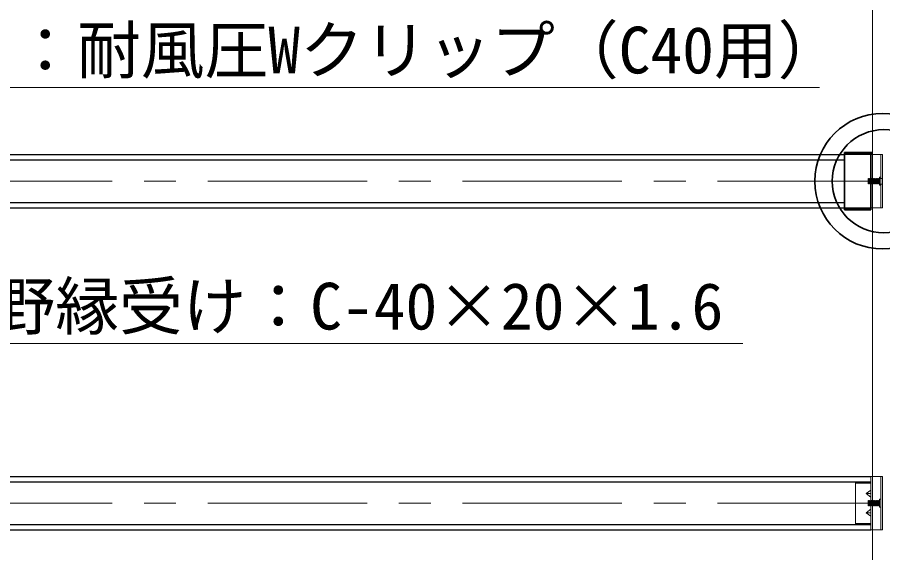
# Model space of a CAD drawing. Units: millimetres at full size, sheet at 1:30; details may follow other scales. Extents: x -5796 to 5910, y -4184 to 4114.
# Drawn here: x -4581 to -3766, y 1119 to 1623 of the extents above; entities that cross this region are included whole.
import ezdxf
from ezdxf.enums import TextEntityAlignment as Align

# ---------------------------------------------------------------- set-up
doc = ezdxf.new("R2010")
doc.units = ezdxf.units.MM
doc.header["$LTSCALE"] = 30
doc.linetypes.add('CHAIN1', pattern=[8, 5, -1, 1, -1])
doc.linetypes.add('DASHED1', pattern=[1.8, 1.2, -0.6])
for name, color, linetype, lineweight in [('4-0_中心線', 4, 'CHAIN1', 9), ('4-2_野縁受け', 3, 'Continuous', 18), ('4-3_野縁', 2, 'Continuous', 25), ('4-6_文字', 7, 'Continuous', 18), ('4-7_金具', 6, 'Continuous', 35), ('4-A_クリップ', 7, 'Continuous', 18), ('4-B_ビス', 3, 'Continuous', 18)]:
    doc.layers.add(name, color=color, linetype=linetype, lineweight=lineweight)
doc.styles.add('ＭＳ ゴシック', font='')
doc.styles.get('ＭＳ ゴシック').set_extended_font_data('MS Gothic')

msp = doc.modelspace()

# ---------------------------------------------------------------- linework, layer by layer
at = {"layer": '4-0_中心線'}
for p, q in [((-5121.78, 1468.81), (-2580.78, 1468.81)), ((-5121.78, 1165.81), (-2580.78, 1165.81))]:
    msp.add_line(p, q, dxfattribs=at)
at = {"layer": '4-2_野縁受け'}
for p, q in [((-3775.78, 1493.81), (-3775.78, 1746.81)), ((-3775.78, 1190.81), (-3775.78, 1443.81)), ((-3775.78, 1038.31), (-3775.78, 1140.81))]:
    msp.add_line(p, q, dxfattribs=at)
at = {"layer": '4-3_野縁'}
for p, q in [((-4654.18, 1493.81), (-3802.28, 1493.81)), ((-4654.18, 1488.81), (-3802.28, 1488.81)), ((-4654.18, 1448.81), (-3802.28, 1448.81)), ((-4654.18, 1443.81), (-3802.28, 1443.81)), ((-4654.18, 1190.81), (-3777.38, 1190.81)), ((-4654.18, 1185.81), (-3777.38, 1185.81)), ((-4654.18, 1145.81), (-3777.38, 1145.81)), ((-4654.18, 1140.81), (-3777.38, 1140.81))]:
    msp.add_line(p, q, dxfattribs=at)
at = {"layer": '4-6_文字'}
for p, q in [((-4592.35, 1557.04), (-3825.9, 1557.04)), ((-4633.19, 1316.02), (-3897.99, 1316.02))]:
    msp.add_line(p, q, dxfattribs=at)
at = {"layer": '4-7_金具'}
for p, q in [((-3802.28, 1441.73), (-3802.28, 1495.86)), ((-3775.78, 1495.86), (-3802.28, 1495.86)), ((-3777.28, 1471.01), (-3777.28, 1495.86)), ((-3775.78, 1494.26), (-3777.28, 1494.26)), ((-3777.28, 1441.73), (-3777.28, 1466.71)), ((-3777.28, 1441.73), (-3802.28, 1441.73))]:
    msp.add_line(p, q, dxfattribs=at)
at = {"layer": '4-7_金具', "linetype": 'DASHED1'}
for p, q in [((-3777.28, 1494.26), (-3802.28, 1494.26)), ((-3777.28, 1443.33), (-3802.28, 1443.33))]:
    msp.add_line(p, q, dxfattribs=at)
at = {"layer": '4-7_金具'}
for centre, radius in [((-3766.33, 1468.81), 63.79), ((-3765.24, 1468.81), 48.52)]:
    msp.add_circle(centre, radius, dxfattribs=at)
at = {"layer": '4-A_クリップ'}
for p, q in [((-3777.28, 1493.81), (-3766.38, 1493.81)), ((-3767.98, 1493.81), (-3767.98, 1443.81)), ((-3766.38, 1493.81), (-3766.38, 1443.81)), ((-3769.18, 1472.61), (-3767.98, 1472.61)), ((-3769.18, 1472.61), (-3769.18, 1465.01)), ((-3769.18, 1465.01), (-3767.98, 1465.01)), ((-3777.28, 1443.81), (-3766.38, 1443.81)), ((-3777.38, 1190.81), (-3766.38, 1190.81)), ((-3777.38, 1190.81), (-3777.38, 1167.91)), ((-3767.98, 1140.81), (-3767.98, 1190.81)), ((-3766.38, 1140.81), (-3766.38, 1190.81)), ((-3791.78, 1185.81), (-3791.78, 1165.81)), ((-3791.78, 1184.81), (-3778.38, 1184.81)), ((-3778.38, 1185.81), (-3778.38, 1184.81)), ((-3778.38, 1184.81), (-3777.38, 1184.81)), ((-3781.86, 1174.81), (-3777.38, 1178.06)), ((-3781.86, 1174.81), (-3777.38, 1171.56)), ((-3781.86, 1174.81), (-3777.38, 1174.81)), ((-3791.78, 1145.81), (-3791.78, 1165.81)), ((-3769.18, 1169.61), (-3767.98, 1169.61)), ((-3769.18, 1162.01), (-3769.18, 1169.61)), ((-3781.86, 1156.81), (-3777.38, 1160.06)), ((-3777.38, 1140.81), (-3777.38, 1163.71)), ((-3769.18, 1162.01), (-3767.98, 1162.01)), ((-3781.86, 1156.81), (-3777.38, 1153.56)), ((-3781.86, 1156.81), (-3777.38, 1156.81)), ((-3791.78, 1146.81), (-3778.38, 1146.81)), ((-3778.38, 1146.81), (-3777.38, 1146.81)), ((-3778.38, 1145.81), (-3778.38, 1146.81)), ((-3777.38, 1140.81), (-3766.38, 1140.81))]:
    msp.add_line(p, q, dxfattribs=at)
at = {"layer": '4-A_クリップ', "linetype": 'DASHED1'}
for p, q in [((-3775.78, 1493.81), (-3775.78, 1470.91)), ((-3769.18, 1471.46), (-3766.38, 1471.46)), ((-3775.78, 1466.51), (-3775.78, 1443.81)), ((-3769.18, 1466.16), (-3766.38, 1466.16)), ((-3775.78, 1190.81), (-3775.78, 1167.91)), ((-3775.78, 1163.51), (-3775.78, 1140.81))]:
    msp.add_line(p, q, dxfattribs=at)
at = {"layer": '4-B_ビス'}
for p, q in [((-3780.08, 1470.91), (-3779.78, 1471.21)), ((-3780.08, 1470.91), (-3779.78, 1466.71)), ((-3780.08, 1470.91), (-3780.08, 1466.71)), ((-3779.78, 1471.21), (-3779.48, 1470.91)), ((-3779.48, 1470.91), (-3779.18, 1466.71)), ((-3779.18, 1470.91), (-3778.88, 1466.71)), ((-3778.58, 1470.91), (-3778.28, 1466.71)), ((-3778.28, 1470.91), (-3777.98, 1466.71)), ((-3777.68, 1470.91), (-3777.38, 1466.71)), ((-3777.38, 1470.91), (-3777.08, 1466.71)), ((-3776.78, 1470.91), (-3776.48, 1466.71)), ((-3776.78, 1470.91), (-3776.48, 1470.91)), ((-3776.48, 1470.91), (-3776.18, 1471.21)), ((-3776.48, 1470.91), (-3776.18, 1466.71)), ((-3776.18, 1471.21), (-3775.88, 1470.91)), ((-3775.88, 1470.91), (-3775.58, 1466.71)), ((-3775.58, 1470.91), (-3775.28, 1466.71)), ((-3774.98, 1470.91), (-3774.68, 1466.71)), ((-3774.68, 1470.91), (-3774.38, 1466.71)), ((-3774.08, 1470.91), (-3773.78, 1466.71)), ((-3773.78, 1470.91), (-3773.48, 1466.71)), ((-3773.18, 1470.91), (-3772.88, 1466.71)), ((-3772.88, 1470.91), (-3772.58, 1466.71)), ((-3772.28, 1470.91), (-3771.98, 1466.71)), ((-3771.98, 1470.91), (-3771.68, 1466.71)), ((-3771.38, 1470.91), (-3771.08, 1466.71)), ((-3771.08, 1470.91), (-3770.78, 1466.71)), ((-3770.48, 1470.91), (-3770.18, 1466.71)), ((-3770.48, 1470.91), (-3770.18, 1470.91)), ((-3770.18, 1470.91), (-3769.88, 1471.21)), ((-3770.18, 1470.91), (-3769.88, 1466.71)), ((-3769.88, 1471.21), (-3769.58, 1470.91)), ((-3769.58, 1470.91), (-3769.28, 1466.71)), ((-3769.58, 1470.91), (-3769.28, 1470.91)), ((-3769.28, 1470.91), (-3769.18, 1471.01)), ((-3769.28, 1470.91), (-3769.18, 1469.51)), ((-3779.78, 1466.71), (-3780.08, 1466.71)), ((-3779.78, 1466.71), (-3779.48, 1466.41)), ((-3779.48, 1466.41), (-3779.18, 1466.71)), ((-3770.18, 1466.71), (-3769.88, 1466.71)), ((-3769.28, 1466.71), (-3769.18, 1466.71)), ((-3780.08, 1167.91), (-3779.78, 1168.21)), ((-3780.08, 1167.91), (-3779.78, 1163.71)), ((-3780.08, 1167.91), (-3780.08, 1163.71)), ((-3779.78, 1168.21), (-3779.48, 1167.91)), ((-3779.48, 1167.91), (-3779.18, 1163.71)), ((-3779.18, 1167.91), (-3778.88, 1163.71)), ((-3778.58, 1167.91), (-3778.28, 1163.71)), ((-3778.28, 1167.91), (-3777.98, 1163.71)), ((-3777.68, 1167.91), (-3777.38, 1163.71)), ((-3777.38, 1167.91), (-3777.08, 1163.71)), ((-3776.78, 1167.91), (-3776.48, 1163.71)), ((-3776.78, 1167.91), (-3776.48, 1167.91)), ((-3776.48, 1167.91), (-3776.18, 1168.21)), ((-3776.48, 1167.91), (-3776.18, 1163.71)), ((-3776.18, 1168.21), (-3775.88, 1167.91)), ((-3775.88, 1167.91), (-3775.58, 1163.71)), ((-3775.58, 1167.91), (-3775.28, 1163.71)), ((-3774.98, 1167.91), (-3774.68, 1163.71)), ((-3774.68, 1167.91), (-3774.38, 1163.71)), ((-3774.08, 1167.91), (-3773.78, 1163.71)), ((-3773.78, 1167.91), (-3773.48, 1163.71)), ((-3773.18, 1167.91), (-3772.88, 1163.71)), ((-3772.88, 1167.91), (-3772.58, 1163.71)), ((-3772.28, 1167.91), (-3771.98, 1163.71)), ((-3771.98, 1167.91), (-3771.68, 1163.71)), ((-3771.38, 1167.91), (-3771.08, 1163.71)), ((-3771.08, 1167.91), (-3770.78, 1163.71)), ((-3770.48, 1167.91), (-3770.18, 1163.71)), ((-3770.48, 1167.91), (-3770.18, 1167.91)), ((-3770.18, 1167.91), (-3769.88, 1168.21)), ((-3770.18, 1167.91), (-3769.88, 1163.71)), ((-3769.88, 1168.21), (-3769.58, 1167.91)), ((-3769.58, 1167.91), (-3769.28, 1163.71)), ((-3769.58, 1167.91), (-3769.28, 1167.91)), ((-3769.28, 1167.91), (-3769.18, 1168.01)), ((-3769.28, 1167.91), (-3769.18, 1166.51)), ((-3779.78, 1163.71), (-3780.08, 1163.71)), ((-3779.78, 1163.71), (-3779.48, 1163.41)), ((-3779.48, 1163.41), (-3779.18, 1163.71)), ((-3770.18, 1163.71), (-3769.88, 1163.71)), ((-3769.28, 1163.71), (-3769.18, 1163.71))]:
    msp.add_line(p, q, dxfattribs=at)
for points in [[(-3779.48, 1470.91), (-3779.18, 1470.91), (-3778.88, 1471.21), (-3778.58, 1470.91)], [(-3778.58, 1470.91), (-3778.28, 1470.91), (-3777.98, 1471.21), (-3777.68, 1470.91)], [(-3777.68, 1470.91), (-3777.38, 1470.91), (-3777.08, 1471.21), (-3776.78, 1470.91)], [(-3775.88, 1470.91), (-3775.58, 1470.91), (-3775.28, 1471.21), (-3774.98, 1470.91)], [(-3774.98, 1470.91), (-3774.68, 1470.91), (-3774.38, 1471.21), (-3774.08, 1470.91)], [(-3774.08, 1470.91), (-3773.78, 1470.91), (-3773.48, 1471.21), (-3773.18, 1470.91)], [(-3773.18, 1470.91), (-3772.88, 1470.91), (-3772.58, 1471.21), (-3772.28, 1470.91)], [(-3772.28, 1470.91), (-3771.98, 1470.91), (-3771.68, 1471.21), (-3771.38, 1470.91)], [(-3771.38, 1470.91), (-3771.08, 1470.91), (-3770.78, 1471.21), (-3770.48, 1470.91)], [(-3779.18, 1466.71), (-3778.88, 1466.71), (-3778.58, 1466.41), (-3778.28, 1466.71)], [(-3778.28, 1466.71), (-3777.98, 1466.71), (-3777.68, 1466.41), (-3777.38, 1466.71)], [(-3777.38, 1466.71), (-3777.08, 1466.71), (-3776.78, 1466.41)], [(-3776.78, 1466.41), (-3776.48, 1466.71), (-3776.18, 1466.71)], [(-3776.18, 1466.71), (-3775.88, 1466.41), (-3775.58, 1466.71)], [(-3775.58, 1466.71), (-3775.28, 1466.71), (-3774.98, 1466.41), (-3774.68, 1466.71)], [(-3774.68, 1466.71), (-3774.38, 1466.71), (-3774.08, 1466.41), (-3773.78, 1466.71)], [(-3773.78, 1466.71), (-3773.48, 1466.71), (-3773.18, 1466.41), (-3772.88, 1466.71)], [(-3772.88, 1466.71), (-3772.58, 1466.71), (-3772.28, 1466.41), (-3771.98, 1466.71)], [(-3771.98, 1466.71), (-3771.68, 1466.71), (-3771.38, 1466.41), (-3771.08, 1466.71)], [(-3771.08, 1466.71), (-3770.78, 1466.71), (-3770.48, 1466.41), (-3770.18, 1466.71)], [(-3769.88, 1466.71), (-3769.58, 1466.41), (-3769.28, 1466.71)], [(-3779.48, 1167.91), (-3779.18, 1167.91), (-3778.88, 1168.21), (-3778.58, 1167.91)], [(-3778.58, 1167.91), (-3778.28, 1167.91), (-3777.98, 1168.21), (-3777.68, 1167.91)], [(-3777.68, 1167.91), (-3777.38, 1167.91), (-3777.08, 1168.21), (-3776.78, 1167.91)], [(-3775.88, 1167.91), (-3775.58, 1167.91), (-3775.28, 1168.21), (-3774.98, 1167.91)], [(-3774.98, 1167.91), (-3774.68, 1167.91), (-3774.38, 1168.21), (-3774.08, 1167.91)], [(-3774.08, 1167.91), (-3773.78, 1167.91), (-3773.48, 1168.21), (-3773.18, 1167.91)], [(-3773.18, 1167.91), (-3772.88, 1167.91), (-3772.58, 1168.21), (-3772.28, 1167.91)], [(-3772.28, 1167.91), (-3771.98, 1167.91), (-3771.68, 1168.21), (-3771.38, 1167.91)], [(-3771.38, 1167.91), (-3771.08, 1167.91), (-3770.78, 1168.21), (-3770.48, 1167.91)], [(-3779.18, 1163.71), (-3778.88, 1163.71), (-3778.58, 1163.41), (-3778.28, 1163.71)], [(-3778.28, 1163.71), (-3777.98, 1163.71), (-3777.68, 1163.41), (-3777.38, 1163.71)], [(-3777.38, 1163.71), (-3777.08, 1163.71), (-3776.78, 1163.41)], [(-3776.78, 1163.41), (-3776.48, 1163.71), (-3776.18, 1163.71)], [(-3776.18, 1163.71), (-3775.88, 1163.41), (-3775.58, 1163.71)], [(-3775.58, 1163.71), (-3775.28, 1163.71), (-3774.98, 1163.41), (-3774.68, 1163.71)], [(-3774.68, 1163.71), (-3774.38, 1163.71), (-3774.08, 1163.41), (-3773.78, 1163.71)], [(-3773.78, 1163.71), (-3773.48, 1163.71), (-3773.18, 1163.41), (-3772.88, 1163.71)], [(-3772.88, 1163.71), (-3772.58, 1163.71), (-3772.28, 1163.41), (-3771.98, 1163.71)], [(-3771.98, 1163.71), (-3771.68, 1163.71), (-3771.38, 1163.41), (-3771.08, 1163.71)], [(-3771.08, 1163.71), (-3770.78, 1163.71), (-3770.48, 1163.41), (-3770.18, 1163.71)], [(-3769.88, 1163.71), (-3769.58, 1163.41), (-3769.28, 1163.71)]]:
    msp.add_lwpolyline(points, dxfattribs=at)

# ---------------------------------------------------------------- texts
at = {"layer": '4-6_文字', "color": 4, "style": 'ＭＳ ゴシック'}
for s, p in [('：耐風圧Wクリップ（C40用）', (-4584.84, 1557.04)), ('野縁受け：C-40×20×1.6', (-4605.4, 1316.02))]:
    msp.add_text(s, height=43.99, dxfattribs=at).set_placement(p, align=Align.BOTTOM_LEFT)

doc.saveas('drawing.dxf')
